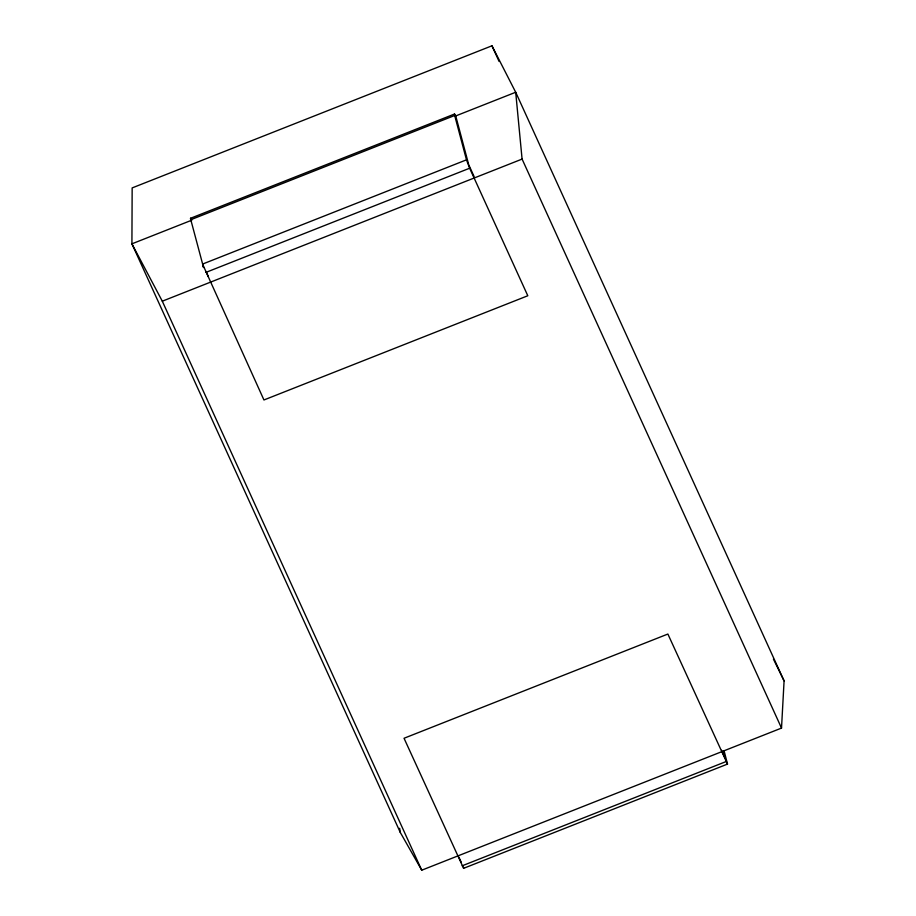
<?xml version="1.0" encoding="UTF-8"?>
<svg xmlns="http://www.w3.org/2000/svg" width="916" height="916" viewBox="0 0 916 916"><rect width="100%" height="100%" fill="white"/><g stroke="black" fill="none" stroke-linecap="round" stroke-linejoin="round"><path stroke-width="1.37" d="M781.52 728.083L784.085 680.874L515.697 92.253L491.949 45.8L132.156 187.917L131.915 243.839L400.303 832.461L421.738 870.2L781.52 728.083L522.086 159.086L515.697 92.253L455.733 115.931A8.53 0.664 68.4 0 0 454.68 115.496L190.791 219.726L203.558 267.529L202.631 264.048L466.484 159.831L454.68 115.496M727.51 764.081L667.878 634.044L404.036 738.262L463.599 868.322L727.51 764.081L724.109 750.868M190.585 218.271L454.485 114.042M191.833 220.172L131.915 243.839L162.304 301.192L421.738 870.2M205.802 272.441L469.645 168.223L527.799 295.754L263.945 399.971L202.768 264.541M162.304 301.192L522.086 159.086M462.191 865.803L726.033 761.585M463.599 868.322L463.496 867.223M773.413 659.073L784.085 680.874M491.949 45.8L499.071 61.418M474.053 176.445L468.717 164.731L455.733 115.931M721.545 750.284L725.106 758.093L723.297 751.315M206.054 271.56L208.424 276.758M458.882 857.113L461.263 862.311M469.645 168.223L466.484 159.831M399.639 828.282L400.303 832.461M190.551 218.581L190.791 219.726A8.53 0.653 68.4 0 1 190.929 218.535"/></g></svg>
